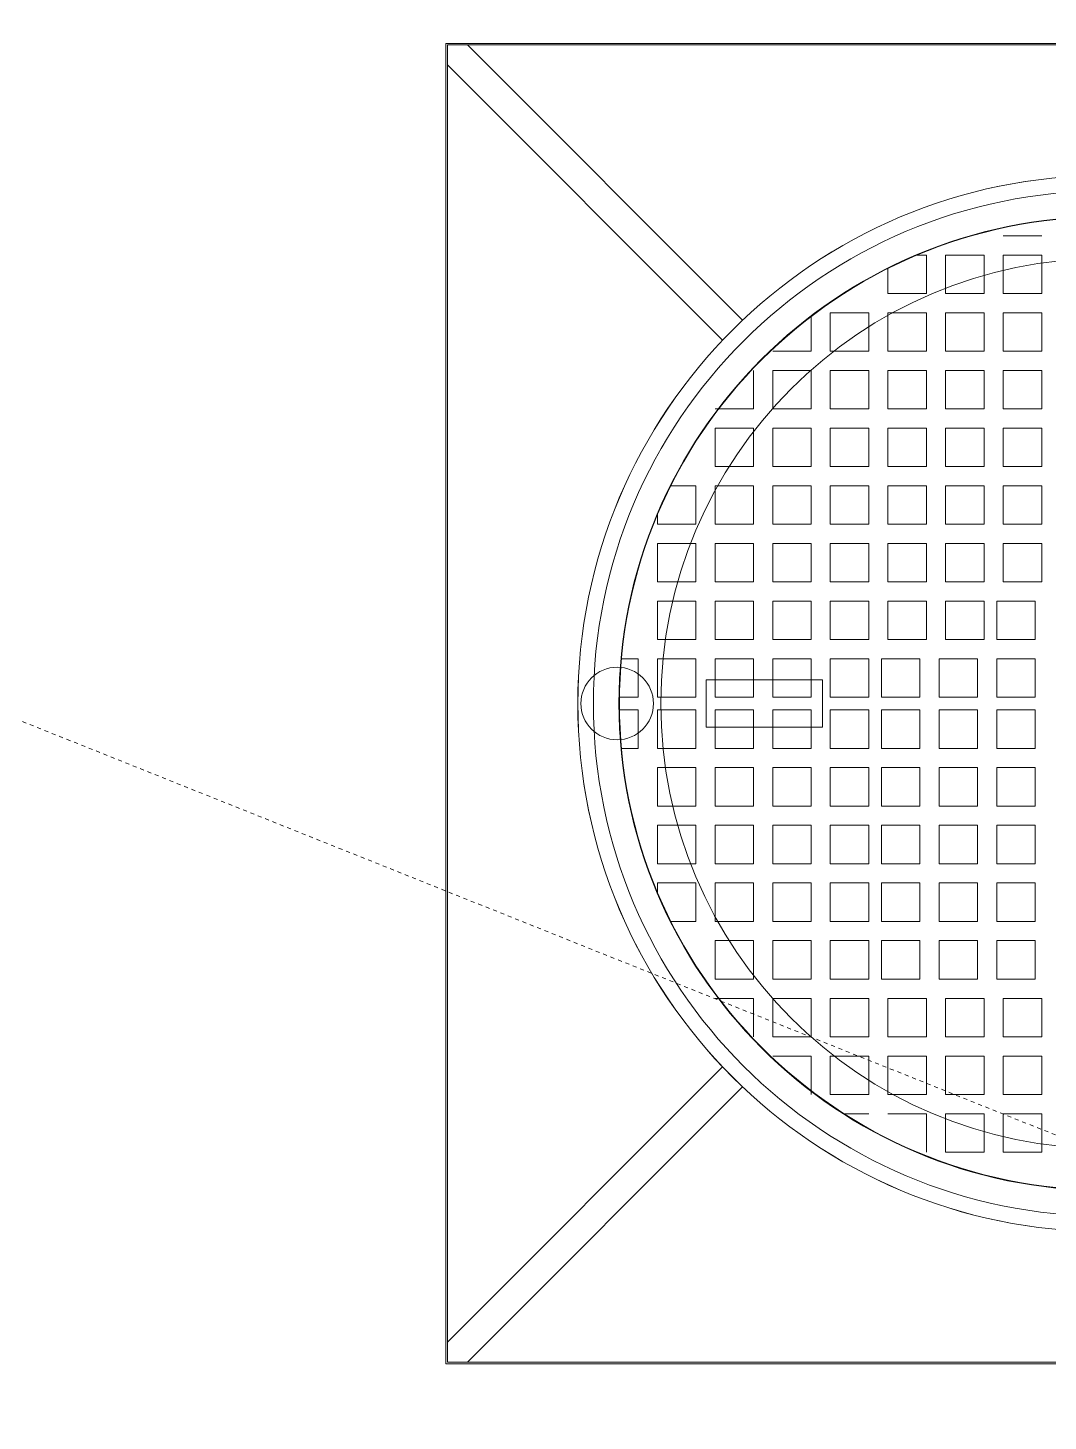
# Model space of a CAD drawing. Header units: millimetres. Extents: x 83532 to 228915, y -7302 to 22802.
# Drawn here: x 121613 to 122386, y 19694 to 20750 of the extents above; entities that cross this region are included whole.
import ezdxf

# ---------------------------------------------------------------- set-up
doc = ezdxf.new("R2010")
doc.units = ezdxf.units.MM
doc.linetypes.add('Dash', pattern=[6, 3, -3])
for name, color, linetype, lineweight in [('C-PRKG', 70, 'Continuous', 18), ('C-PRKG-HDLN', 70, 'Dash', 18), ('G-IMPT', 8, 'Continuous', 18), ('M-EQPM', 50, 'Continuous', 18)]:
    doc.layers.add(name, color=color, linetype=linetype, lineweight=lineweight)

# ---------------------------------------------------------------- blocks, each defined once
blk = doc.blocks.new('BAI XE PCCC - BAI XE PCCC-1477864-TKCS_BỂ XLNT - MẶT BẰNG NẮP BỂ')
at = {"layer": 'C-PRKG-HDLN'}
blk.add_line((15000, -6000), (8063.3, -3225.3), dxfattribs=at)
blk = doc.blocks.new('TKTC_NAP THAM BE XLNT_260130 - TKTC_XREF_260130_NAP THAM BE XLNT_dwg_TTT-HOOD ACCESS - TTT-HOOD ACCESS-1904605-MB BỂ XLNT 2 HẦM 1-3399785-TKCS_BỂ XLNT - MẶT BẰNG NẮP BỂ')
at = {"layer": 'G-IMPT'}
blk.add_line((170, -311), (170, -311), dxfattribs=at)
at = {"layer": 'G-IMPT', "flags": 128}
for points in [[(58.8, 358.9), (88.8, 358.9)], [(88.8, 313.9), (58.8, 313.9), (58.8, 343.9), (88.8, 343.9), (88.8, 313.9), (58.8, 313.9), (58.8, 343.9), (88.8, 343.9), (88.8, 313.9), (58.8, 313.9), (58.8, 343.9), (88.8, 343.9), (88.8, 313.9), (58.8, 313.9), (58.8, 343.9), (88.8, 343.9)], [(133.8, 313.9), (133.8, 343.9), (103.8, 343.9), (103.8, 313.9), (133.8, 313.9), (133.8, 343.9), (103.8, 343.9), (103.8, 313.9), (133.8, 313.9), (103.8, 313.9), (103.8, 343.9), (133.8, 343.9), (133.8, 313.9), (103.8, 313.9), (103.8, 343.9), (133.8, 343.9)], [(156.8, 343.9), (148.8, 343.9), (148.8, 313.9), (178.8, 313.9), (178.8, 333.8), (178.8, 313.9), (148.8, 313.9), (148.8, 343.9), (156.8, 343.9), (148.8, 343.9), (148.8, 313.9), (178.8, 313.9), (178.8, 333.8), (178.8, 313.9), (148.8, 313.9), (148.8, 343.9)], [(88.8, 268.9), (88.8, 298.9), (58.8, 298.9), (58.8, 268.9), (88.8, 268.9), (88.8, 298.9), (58.8, 298.9), (58.8, 268.9), (88.8, 268.9), (58.8, 268.9), (58.8, 298.9), (88.8, 298.9), (88.8, 268.9), (58.8, 268.9), (58.8, 298.9), (88.8, 298.9), (88.8, 268.9), (58.8, 268.9), (58.8, 298.9), (88.8, 298.9)], [(133.8, 268.9), (133.8, 298.9), (103.8, 298.9), (103.8, 268.9), (133.8, 268.9), (133.8, 298.9), (103.8, 298.9), (103.8, 268.9), (133.8, 268.9), (133.8, 298.9), (103.8, 298.9), (103.8, 268.9), (133.8, 268.9), (103.8, 268.9), (103.8, 298.9), (133.8, 298.9), (133.8, 268.9), (103.8, 268.9), (103.8, 298.9), (133.8, 298.9), (133.8, 268.9), (103.8, 268.9), (103.8, 298.9), (133.8, 298.9)], [(178.8, 268.9), (178.8, 298.9), (148.8, 298.9), (148.8, 268.9), (178.8, 268.9), (178.8, 298.9), (148.8, 298.9), (148.8, 268.9), (178.8, 268.9), (178.8, 298.9), (148.8, 298.9), (148.8, 268.9), (178.8, 268.9), (148.8, 268.9), (148.8, 298.9), (178.8, 298.9), (178.8, 268.9), (148.8, 268.9), (148.8, 298.9), (178.8, 298.9), (178.8, 268.9), (148.8, 268.9), (148.8, 298.9), (178.8, 298.9)], [(223.8, 268.9), (223.8, 298.9), (193.8, 298.9), (193.8, 268.9), (223.8, 268.9), (223.8, 298.9), (193.8, 298.9), (193.8, 268.9), (223.8, 268.9), (223.8, 298.9), (193.8, 298.9), (193.8, 268.9), (223.8, 268.9), (193.8, 268.9), (193.8, 298.9), (223.8, 298.9)], [(88.8, 223.9), (58.8, 223.9), (58.8, 253.9), (88.8, 253.9), (88.8, 223.9), (58.8, 223.9), (58.8, 253.9), (88.8, 253.9), (88.8, 223.9), (58.8, 223.9), (58.8, 253.9), (88.8, 253.9)], [(133.8, 223.9), (103.8, 223.9), (103.8, 253.9), (133.8, 253.9), (133.8, 223.9), (103.8, 223.9), (103.8, 253.9), (133.8, 253.9), (133.8, 223.9), (103.8, 223.9), (103.8, 253.9), (133.8, 253.9), (133.8, 223.9), (103.8, 223.9), (103.8, 253.9), (133.8, 253.9)], [(178.8, 223.9), (148.8, 223.9), (148.8, 253.9), (178.8, 253.9), (178.8, 223.9), (148.8, 223.9), (148.8, 253.9), (178.8, 253.9), (178.8, 223.9), (148.8, 223.9), (148.8, 253.9), (178.8, 253.9), (178.8, 223.9), (148.8, 223.9), (148.8, 253.9), (178.8, 253.9)], [(223.8, 223.9), (193.8, 223.9), (193.8, 253.9), (223.8, 253.9), (223.8, 223.9), (193.8, 223.9), (193.8, 253.9), (223.8, 253.9), (223.8, 223.9), (193.8, 223.9), (193.8, 253.9), (223.8, 253.9)], [(268.8, 223.9), (238.8, 223.9), (238.8, 253.9), (268.8, 253.9), (268.8, 223.9), (238.8, 223.9), (238.8, 253.9), (268.8, 253.9)], [(283.8, 253.9), (283.8, 223.9), (313.8, 223.9), (283.8, 223.9), (283.8, 253.9), (283.8, 223.9), (313.8, 223.9), (283.8, 223.9)], [(88.8, 178.9), (58.8, 178.9), (58.8, 208.9), (88.8, 208.9), (88.8, 178.9), (58.8, 178.9), (58.8, 208.9), (88.8, 208.9), (88.8, 178.9), (58.8, 178.9), (58.8, 208.9), (88.8, 208.9), (88.8, 178.9), (58.8, 178.9), (58.8, 208.9), (88.8, 208.9)], [(133.8, 178.9), (133.8, 208.9), (103.8, 208.9), (103.8, 178.9), (133.8, 178.9), (133.8, 208.9), (103.8, 208.9), (103.8, 178.9), (133.8, 178.9), (133.8, 208.9), (103.8, 208.9), (103.8, 178.9), (133.8, 178.9), (133.8, 208.9), (103.8, 208.9), (103.8, 178.9), (133.8, 178.9), (133.8, 208.9), (103.8, 208.9), (103.8, 178.9), (133.8, 178.9), (133.8, 208.9), (103.8, 208.9), (103.8, 178.9), (133.8, 178.9), (103.8, 178.9), (103.8, 208.9), (133.8, 208.9), (133.8, 178.9), (103.8, 178.9), (103.8, 208.9), (133.8, 208.9)], [(178.8, 178.9), (148.8, 178.9), (148.8, 208.9), (178.8, 208.9), (178.8, 178.9), (148.8, 178.9), (148.8, 208.9), (178.8, 208.9), (178.8, 178.9), (148.8, 178.9), (148.8, 208.9), (178.8, 208.9), (178.8, 178.9), (148.8, 178.9), (148.8, 208.9), (178.8, 208.9)], [(223.8, 178.9), (223.8, 208.9), (193.8, 208.9), (193.8, 178.9), (223.8, 178.9), (223.8, 208.9), (193.8, 208.9), (193.8, 178.9), (223.8, 178.9), (223.8, 208.9), (193.8, 208.9), (193.8, 178.9), (223.8, 178.9), (223.8, 208.9), (193.8, 208.9), (193.8, 178.9), (223.8, 178.9), (223.8, 208.9), (193.8, 208.9), (193.8, 178.9), (223.8, 178.9), (223.8, 208.9), (193.8, 208.9), (193.8, 178.9), (223.8, 178.9), (193.8, 178.9), (193.8, 208.9), (223.8, 208.9), (223.8, 178.9), (193.8, 178.9), (193.8, 208.9), (223.8, 208.9)], [(268.8, 178.9), (238.8, 178.9), (238.8, 208.9), (268.8, 208.9), (268.8, 178.9), (238.8, 178.9), (238.8, 208.9), (268.8, 208.9), (268.8, 178.9), (238.8, 178.9), (238.8, 208.9), (268.8, 208.9), (268.8, 178.9), (238.8, 178.9), (238.8, 208.9), (268.8, 208.9)], [(313.8, 178.9), (313.8, 208.9), (283.8, 208.9), (283.8, 178.9), (313.8, 178.9), (313.8, 208.9), (283.8, 208.9), (283.8, 178.9), (313.8, 178.9), (313.8, 208.9), (283.8, 208.9), (283.8, 178.9), (313.8, 178.9), (313.8, 208.9), (283.8, 208.9), (283.8, 178.9), (313.8, 178.9), (313.8, 208.9), (283.8, 208.9), (283.8, 178.9), (313.8, 178.9), (283.8, 178.9), (283.8, 208.9), (313.8, 208.9)], [(88.8, 133.9), (58.8, 133.9), (58.8, 163.9), (88.8, 163.9), (88.8, 133.9), (58.8, 133.9), (58.8, 163.9), (88.8, 163.9)], [(133.8, 133.9), (103.8, 133.9), (103.8, 163.9), (133.8, 163.9), (133.8, 133.9), (103.8, 133.9), (103.8, 163.9), (133.8, 163.9), (133.8, 133.9), (103.8, 133.9), (103.8, 163.9), (133.8, 163.9), (133.8, 133.9), (103.8, 133.9), (103.8, 163.9), (133.8, 163.9), (133.8, 133.9), (103.8, 133.9), (103.8, 163.9), (133.8, 163.9), (133.8, 133.9), (103.8, 133.9), (103.8, 163.9), (133.8, 163.9), (133.8, 133.9), (103.8, 133.9), (103.8, 163.9), (133.8, 163.9), (133.8, 133.9), (103.8, 133.9), (103.8, 163.9), (133.8, 163.9)], [(178.8, 133.9), (148.8, 133.9), (148.8, 163.9), (178.8, 163.9), (178.8, 133.9), (148.8, 133.9), (148.8, 163.9), (178.8, 163.9)], [(223.8, 133.9), (193.8, 133.9), (193.8, 163.9), (223.8, 163.9), (223.8, 133.9), (193.8, 133.9), (193.8, 163.9), (223.8, 163.9), (223.8, 133.9), (193.8, 133.9), (193.8, 163.9), (223.8, 163.9), (223.8, 133.9), (193.8, 133.9), (193.8, 163.9), (223.8, 163.9), (223.8, 133.9), (193.8, 133.9), (193.8, 163.9), (223.8, 163.9), (223.8, 133.9), (193.8, 133.9), (193.8, 163.9), (223.8, 163.9), (223.8, 133.9), (193.8, 133.9), (193.8, 163.9), (223.8, 163.9), (223.8, 133.9), (193.8, 133.9), (193.8, 163.9), (223.8, 163.9)], [(268.8, 133.9), (238.8, 133.9), (238.8, 163.9), (268.8, 163.9), (268.8, 133.9), (238.8, 133.9), (238.8, 163.9), (268.8, 163.9)], [(313.8, 133.9), (313.8, 163.9), (283.8, 163.9), (283.8, 133.9), (313.8, 133.9), (313.8, 163.9), (283.8, 163.9), (283.8, 133.9), (313.8, 133.9), (283.8, 133.9), (283.8, 163.9), (313.8, 163.9), (313.8, 133.9), (283.8, 133.9), (283.8, 163.9), (313.8, 163.9)], [(348.7, 163.9), (328.8, 163.9), (328.8, 133.9), (358.8, 133.9), (358.8, 141.9), (358.8, 133.9), (328.8, 133.9), (328.8, 163.9), (348.7, 163.9), (328.8, 163.9), (328.8, 133.9), (358.8, 133.9), (358.8, 141.9), (358.8, 133.9), (328.8, 133.9), (328.8, 163.9)], [(88.8, 88.9), (58.8, 88.9), (58.8, 118.9), (88.8, 118.9), (88.8, 88.9), (58.8, 88.9), (58.8, 118.9), (88.8, 118.9), (88.8, 88.9), (58.8, 88.9), (58.8, 118.9), (88.8, 118.9)], [(133.8, 88.9), (133.8, 118.9), (103.8, 118.9), (103.8, 88.9), (133.8, 88.9), (133.8, 118.9), (103.8, 118.9), (103.8, 88.9), (133.8, 88.9), (133.8, 118.9), (103.8, 118.9), (103.8, 88.9), (133.8, 88.9), (103.8, 88.9), (103.8, 118.9), (133.8, 118.9)], [(178.8, 88.9), (178.8, 118.9), (148.8, 118.9), (148.8, 88.9), (178.8, 88.9), (178.8, 118.9), (148.8, 118.9), (148.8, 88.9), (178.8, 88.9), (178.8, 118.9), (148.8, 118.9), (148.8, 88.9), (178.8, 88.9), (148.8, 88.9), (148.8, 118.9), (178.8, 118.9)], [(223.8, 88.9), (223.8, 118.9), (193.8, 118.9), (193.8, 88.9), (223.8, 88.9), (223.8, 118.9), (193.8, 118.9), (193.8, 88.9), (223.8, 88.9), (193.8, 88.9), (193.8, 118.9), (223.8, 118.9)], [(268.8, 88.9), (268.8, 118.9), (238.8, 118.9), (238.8, 88.9), (268.8, 88.9), (268.8, 118.9), (238.8, 118.9), (238.8, 88.9), (268.8, 88.9), (268.8, 118.9), (238.8, 118.9), (238.8, 88.9), (268.8, 88.9), (238.8, 88.9), (238.8, 118.9), (268.8, 118.9)], [(313.8, 88.9), (313.8, 118.9), (283.8, 118.9), (283.8, 88.9), (313.8, 88.9), (313.8, 118.9), (283.8, 118.9), (283.8, 88.9), (313.8, 88.9), (313.8, 118.9), (283.8, 118.9), (283.8, 88.9), (313.8, 88.9), (313.8, 118.9), (283.8, 118.9), (283.8, 88.9), (313.8, 88.9), (313.8, 118.9), (283.8, 118.9), (283.8, 88.9), (313.8, 88.9), (283.8, 88.9), (283.8, 118.9), (313.8, 118.9)], [(358.8, 88.9), (358.8, 118.9), (328.8, 118.9), (328.8, 88.9), (358.8, 88.9), (328.8, 88.9), (328.8, 118.9), (358.8, 118.9), (358.8, 88.9), (328.8, 88.9), (328.8, 118.9), (358.8, 118.9), (358.8, 88.9), (328.8, 88.9), (328.8, 118.9), (358.8, 118.9), (358.8, 88.9), (328.8, 88.9), (328.8, 118.9), (358.8, 118.9), (358.8, 88.9), (328.8, 88.9), (328.8, 118.9), (358.8, 118.9)], [(93.8, 43.9), (93.8, 73.9), (63.8, 73.9), (63.8, 43.9), (93.8, 43.9), (93.8, 73.9), (63.8, 73.9), (63.8, 43.9), (93.8, 43.9), (93.8, 73.9), (63.8, 73.9), (63.8, 43.9), (93.8, 43.9), (63.8, 43.9), (63.8, 73.9), (93.8, 73.9)], [(133.8, 43.9), (133.8, 73.9), (103.8, 73.9), (103.8, 43.9), (133.8, 43.9), (133.8, 73.9), (103.8, 73.9), (103.8, 43.9), (133.8, 43.9), (103.8, 43.9), (103.8, 73.9), (133.8, 73.9), (133.8, 43.9), (103.8, 43.9), (103.8, 73.9), (133.8, 73.9)], [(178.8, 43.9), (148.8, 43.9), (148.8, 73.9), (178.8, 73.9), (178.8, 43.9), (148.8, 43.9), (148.8, 73.9), (178.8, 73.9), (178.8, 43.9), (148.8, 43.9), (148.8, 73.9), (178.8, 73.9), (178.8, 43.9), (148.8, 43.9), (148.8, 73.9), (178.8, 73.9)], [(223.8, 43.9), (193.8, 43.9), (193.8, 73.9), (223.8, 73.9), (223.8, 43.9), (193.8, 43.9), (193.8, 73.9), (223.8, 73.9)], [(268.8, 43.9), (238.8, 43.9), (238.8, 73.9), (268.8, 73.9), (268.8, 43.9), (238.8, 43.9), (238.8, 73.9), (268.8, 73.9)], [(313.8, 43.9), (313.8, 73.9), (283.8, 73.9), (283.8, 43.9), (313.8, 43.9), (313.8, 73.9), (283.8, 73.9), (283.8, 43.9), (313.8, 43.9), (283.8, 43.9), (283.8, 73.9), (313.8, 73.9), (313.8, 43.9), (283.8, 43.9), (283.8, 73.9), (313.8, 73.9)], [(358.8, 43.9), (358.8, 73.9), (328.8, 73.9), (328.8, 43.9), (358.8, 43.9), (358.8, 73.9), (328.8, 73.9), (328.8, 43.9), (358.8, 43.9), (358.8, 73.9), (328.8, 73.9), (328.8, 43.9), (358.8, 43.9), (328.8, 43.9), (328.8, 73.9), (358.8, 73.9)], [(93.8, -1.1), (63.8, -1.1), (63.8, 28.9), (93.8, 28.9), (93.8, -1.1), (63.8, -1.1), (63.8, 28.9), (93.8, 28.9)], [(138.8, -1.1), (108.8, -1.1), (108.8, 28.9), (138.8, 28.9), (138.8, -1.1), (108.8, -1.1), (108.8, 28.9), (138.8, 28.9)], [(183.8, -1.1), (153.8, -1.1), (153.8, 28.9), (183.8, 28.9), (183.8, -1.1), (153.8, -1.1), (153.8, 28.9), (183.8, 28.9)], [(223.8, -1.1), (223.8, 28.9), (193.8, 28.9), (193.8, -1.1), (223.8, -1.1), (223.8, 28.9), (193.8, 28.9), (193.8, -1.1), (223.8, -1.1), (193.8, -1.1), (193.8, 28.9), (223.8, 28.9), (223.8, -1.1), (193.8, -1.1), (193.8, 28.9), (223.8, 28.9)], [(268.8, -1.1), (238.8, -1.1), (238.8, 28.9), (268.8, 28.9), (268.8, -1.1), (238.8, -1.1), (238.8, 28.9), (268.8, 28.9), (268.8, -1.1), (238.8, -1.1), (238.8, 28.9), (268.8, 28.9)], [(313.8, -1.1), (283.8, -1.1), (283.8, 28.9), (313.8, 28.9), (313.8, -1.1), (283.8, -1.1), (283.8, 28.9), (313.8, 28.9), (313.8, -1.1), (283.8, -1.1), (283.8, 28.9), (313.8, 28.9), (313.8, -1.1), (283.8, -1.1), (283.8, 28.9), (313.8, 28.9)], [(358.8, -1.1), (328.8, -1.1), (328.8, 28.9), (358.8, 28.9), (358.8, -1.1), (328.8, -1.1), (328.8, 28.9), (358.8, 28.9), (358.8, -1.1), (328.8, -1.1), (328.8, 28.9), (358.8, 28.9), (358.8, -1.1), (328.8, -1.1), (328.8, 28.9), (358.8, 28.9)], [(387.2, 28.9), (373.8, 28.9), (373.8, -1.1), (388.8, -1.1), (373.8, -1.1), (373.8, 28.9), (387.2, 28.9), (373.8, 28.9), (373.8, -1.1), (388.8, -1.1), (373.8, -1.1), (373.8, 28.9)], [(93.8, -41.1), (63.8, -41.1), (63.8, -11.1), (93.8, -11.1), (93.8, -41.1), (63.8, -41.1), (63.8, -11.1), (93.8, -11.1), (93.8, -41.1), (63.8, -41.1), (63.8, -11.1), (93.8, -11.1), (93.8, -41.1), (63.8, -41.1), (63.8, -11.1), (93.8, -11.1), (93.8, -41.1), (63.8, -41.1), (63.8, -11.1), (93.8, -11.1), (93.8, -41.1), (63.8, -41.1), (63.8, -11.1), (93.8, -11.1), (93.8, -41.1), (63.8, -41.1), (63.8, -11.1), (93.8, -11.1), (93.8, -41.1), (63.8, -41.1), (63.8, -11.1), (93.8, -11.1), (93.8, -41.1), (63.8, -41.1), (63.8, -11.1), (93.8, -11.1), (93.8, -41.1), (63.8, -41.1), (63.8, -11.1), (93.8, -11.1), (93.8, -41.1), (63.8, -41.1), (63.8, -11.1), (93.8, -11.1)], [(138.8, -41.1), (108.8, -41.1), (108.8, -11.1), (138.8, -11.1), (138.8, -41.1), (108.8, -41.1), (108.8, -11.1), (138.8, -11.1), (138.8, -41.1), (108.8, -41.1), (108.8, -11.1), (138.8, -11.1), (138.8, -41.1), (108.8, -41.1), (108.8, -11.1), (138.8, -11.1), (138.8, -41.1), (108.8, -41.1), (108.8, -11.1), (138.8, -11.1), (138.8, -41.1), (108.8, -41.1), (108.8, -11.1), (138.8, -11.1), (138.8, -41.1), (108.8, -41.1), (108.8, -11.1), (138.8, -11.1), (138.8, -41.1), (108.8, -41.1), (108.8, -11.1), (138.8, -11.1), (138.8, -41.1), (108.8, -41.1), (108.8, -11.1), (138.8, -11.1), (138.8, -41.1), (108.8, -41.1), (108.8, -11.1), (138.8, -11.1), (138.8, -41.1), (108.8, -41.1), (108.8, -11.1), (138.8, -11.1)], [(183.8, -41.1), (153.8, -41.1), (153.8, -11.1), (183.8, -11.1), (183.8, -41.1), (153.8, -41.1), (153.8, -11.1), (183.8, -11.1), (183.8, -41.1), (153.8, -41.1), (153.8, -11.1), (183.8, -11.1), (183.8, -41.1), (153.8, -41.1), (153.8, -11.1), (183.8, -11.1), (183.8, -41.1), (153.8, -41.1), (153.8, -11.1), (183.8, -11.1), (183.8, -41.1), (153.8, -41.1), (153.8, -11.1), (183.8, -11.1), (183.8, -41.1), (153.8, -41.1), (153.8, -11.1), (183.8, -11.1), (183.8, -41.1), (153.8, -41.1), (153.8, -11.1), (183.8, -11.1), (183.8, -41.1), (153.8, -41.1), (153.8, -11.1), (183.8, -11.1), (183.8, -41.1), (153.8, -41.1), (153.8, -11.1), (183.8, -11.1), (183.8, -41.1), (153.8, -41.1), (153.8, -11.1), (183.8, -11.1)], [(223.8, -41.1), (193.8, -41.1), (193.8, -11.1), (223.8, -11.1)], [(268.8, -41.1), (238.8, -41.1), (238.8, -11.1), (268.8, -11.1), (268.8, -41.1), (238.8, -41.1), (238.8, -11.1), (268.8, -11.1)], [(313.8, -41.1), (313.8, -11.1), (283.8, -11.1), (283.8, -41.1), (313.8, -41.1), (313.8, -11.1), (283.8, -11.1), (283.8, -41.1), (313.8, -41.1), (313.8, -11.1), (283.8, -11.1), (283.8, -41.1), (313.8, -41.1), (283.8, -41.1), (283.8, -11.1), (313.8, -11.1)], [(358.8, -41.1), (358.8, -11.1), (328.8, -11.1), (328.8, -41.1), (358.8, -41.1), (358.8, -11.1), (328.8, -11.1), (328.8, -41.1), (358.8, -41.1), (358.8, -11.1), (328.8, -11.1), (328.8, -41.1), (358.8, -41.1), (328.8, -41.1), (328.8, -11.1), (358.8, -11.1)], [(388.8, -11.1), (373.8, -11.1), (373.8, -41.1), (387.2, -41.1), (373.8, -41.1), (373.8, -11.1), (388.8, -11.1), (373.8, -11.1), (373.8, -41.1), (387.2, -41.1), (373.8, -41.1), (373.8, -11.1)], [(93.8, -86.1), (93.8, -56.1), (63.8, -56.1), (63.8, -86.1), (93.8, -86.1), (93.8, -56.1), (63.8, -56.1), (63.8, -86.1), (93.8, -86.1), (93.8, -56.1), (63.8, -56.1), (63.8, -86.1), (93.8, -86.1), (93.8, -56.1), (63.8, -56.1), (63.8, -86.1), (93.8, -86.1), (63.8, -86.1), (63.8, -56.1), (93.8, -56.1), (93.8, -86.1), (63.8, -86.1), (63.8, -56.1), (93.8, -56.1), (93.8, -86.1), (63.8, -86.1), (63.8, -56.1), (93.8, -56.1), (93.8, -86.1), (63.8, -86.1), (63.8, -56.1), (93.8, -56.1)], [(138.8, -86.1), (138.8, -56.1), (108.8, -56.1), (108.8, -86.1), (138.8, -86.1), (138.8, -56.1), (108.8, -56.1), (108.8, -86.1), (138.8, -86.1), (138.8, -56.1), (108.8, -56.1), (108.8, -86.1), (138.8, -86.1), (138.8, -56.1), (108.8, -56.1), (108.8, -86.1), (138.8, -86.1), (108.8, -86.1), (108.8, -56.1), (138.8, -56.1), (138.8, -86.1), (108.8, -86.1), (108.8, -56.1), (138.8, -56.1), (138.8, -86.1), (108.8, -86.1), (108.8, -56.1), (138.8, -56.1), (138.8, -86.1), (108.8, -86.1), (108.8, -56.1), (138.8, -56.1)], [(183.8, -86.1), (183.8, -56.1), (153.8, -56.1), (153.8, -86.1), (183.8, -86.1), (183.8, -56.1), (153.8, -56.1), (153.8, -86.1), (183.8, -86.1), (183.8, -56.1), (153.8, -56.1), (153.8, -86.1), (183.8, -86.1), (183.8, -56.1), (153.8, -56.1), (153.8, -86.1), (183.8, -86.1), (153.8, -86.1), (153.8, -56.1), (183.8, -56.1), (183.8, -86.1), (153.8, -86.1), (153.8, -56.1), (183.8, -56.1), (183.8, -86.1), (153.8, -86.1), (153.8, -56.1), (183.8, -56.1), (183.8, -86.1), (153.8, -86.1), (153.8, -56.1), (183.8, -56.1)], [(223.8, -86.1), (193.8, -86.1), (193.8, -56.1), (223.8, -56.1), (223.8, -86.1), (193.8, -86.1), (193.8, -56.1), (223.8, -56.1), (223.8, -86.1), (193.8, -86.1), (223.8, -86.1), (193.8, -86.1)], [(268.8, -86.1), (238.8, -86.1), (238.8, -56.1), (268.8, -56.1), (268.8, -86.1), (238.8, -86.1), (238.8, -56.1), (268.8, -56.1), (268.8, -86.1), (238.8, -86.1), (238.8, -56.1), (268.8, -56.1)], [(313.8, -86.1), (313.8, -56.1), (283.8, -56.1), (283.8, -86.1), (313.8, -86.1), (313.8, -56.1), (283.8, -56.1), (283.8, -86.1), (313.8, -86.1), (313.8, -56.1), (283.8, -56.1), (283.8, -86.1), (313.8, -86.1), (313.8, -56.1), (283.8, -56.1), (283.8, -86.1), (313.8, -86.1), (283.8, -86.1), (283.8, -56.1), (313.8, -56.1)], [(358.8, -86.1), (328.8, -86.1), (328.8, -56.1), (358.8, -56.1), (358.8, -86.1), (328.8, -86.1), (328.8, -56.1), (358.8, -56.1), (358.8, -86.1), (328.8, -86.1), (328.8, -56.1), (358.8, -56.1), (358.8, -86.1), (328.8, -86.1), (328.8, -56.1), (358.8, -56.1), (358.8, -86.1), (328.8, -86.1), (328.8, -56.1), (358.8, -56.1), (358.8, -86.1), (328.8, -86.1), (328.8, -56.1), (358.8, -56.1)], [(93.8, -131.1), (63.8, -131.1), (63.8, -101.1), (93.8, -101.1), (93.8, -131.1), (63.8, -131.1), (63.8, -101.1), (93.8, -101.1), (93.8, -131.1), (63.8, -131.1), (63.8, -101.1), (93.8, -101.1), (93.8, -131.1), (63.8, -131.1), (63.8, -101.1), (93.8, -101.1), (93.8, -131.1), (63.8, -131.1), (63.8, -101.1), (93.8, -101.1), (93.8, -131.1), (63.8, -131.1), (63.8, -101.1), (93.8, -101.1), (93.8, -131.1), (63.8, -131.1), (63.8, -101.1), (93.8, -101.1), (93.8, -131.1), (63.8, -131.1), (63.8, -101.1), (93.8, -101.1)], [(138.8, -131.1), (138.8, -101.1), (108.8, -101.1), (108.8, -131.1), (138.8, -131.1), (138.8, -101.1), (108.8, -101.1), (108.8, -131.1), (138.8, -131.1), (138.8, -101.1), (108.8, -101.1), (108.8, -131.1), (138.8, -131.1), (138.8, -101.1), (108.8, -101.1), (108.8, -131.1), (138.8, -131.1), (138.8, -101.1), (108.8, -101.1), (108.8, -131.1), (138.8, -131.1), (138.8, -101.1), (108.8, -101.1), (108.8, -131.1), (138.8, -131.1), (138.8, -101.1), (108.8, -101.1), (108.8, -131.1), (138.8, -131.1), (108.8, -131.1), (108.8, -101.1), (138.8, -101.1)], [(183.8, -131.1), (183.8, -101.1), (153.8, -101.1), (153.8, -131.1), (183.8, -131.1), (183.8, -101.1), (153.8, -101.1), (153.8, -131.1), (183.8, -131.1), (183.8, -101.1), (153.8, -101.1), (153.8, -131.1), (183.8, -131.1), (183.8, -101.1), (153.8, -101.1), (153.8, -131.1), (183.8, -131.1), (183.8, -101.1), (153.8, -101.1), (153.8, -131.1), (183.8, -131.1), (183.8, -101.1), (153.8, -101.1), (153.8, -131.1), (183.8, -131.1), (183.8, -101.1), (153.8, -101.1), (153.8, -131.1), (183.8, -131.1), (153.8, -131.1), (153.8, -101.1), (183.8, -101.1)], [(223.8, -131.1), (193.8, -131.1), (193.8, -101.1), (223.8, -101.1), (223.8, -131.1), (193.8, -131.1), (193.8, -101.1), (223.8, -101.1), (223.8, -131.1), (193.8, -131.1), (193.8, -101.1), (223.8, -101.1), (223.8, -131.1), (193.8, -131.1), (193.8, -101.1), (223.8, -101.1), (223.8, -131.1), (193.8, -131.1), (193.8, -101.1), (223.8, -101.1), (223.8, -131.1), (193.8, -131.1), (193.8, -101.1), (223.8, -101.1), (223.8, -131.1), (193.8, -131.1), (193.8, -101.1), (223.8, -101.1), (223.8, -131.1), (193.8, -131.1), (193.8, -101.1), (223.8, -101.1)], [(268.8, -131.1), (268.8, -101.1), (238.8, -101.1), (238.8, -131.1), (268.8, -131.1), (268.8, -101.1), (238.8, -101.1), (238.8, -131.1), (268.8, -131.1), (268.8, -101.1), (238.8, -101.1), (238.8, -131.1), (268.8, -131.1), (268.8, -101.1), (238.8, -101.1), (238.8, -131.1), (268.8, -131.1), (268.8, -101.1), (238.8, -101.1), (238.8, -131.1), (268.8, -131.1), (268.8, -101.1), (238.8, -101.1), (238.8, -131.1), (268.8, -131.1), (268.8, -101.1), (238.8, -101.1), (238.8, -131.1), (268.8, -131.1), (238.8, -131.1), (238.8, -101.1), (268.8, -101.1)], [(313.8, -131.1), (313.8, -101.1), (283.8, -101.1), (283.8, -131.1), (313.8, -131.1), (283.8, -131.1), (283.8, -101.1), (313.8, -101.1), (313.8, -131.1), (283.8, -131.1), (283.8, -101.1), (313.8, -101.1)], [(358.8, -131.1), (358.8, -101.1), (328.8, -101.1), (328.8, -131.1), (358.8, -131.1), (328.8, -131.1), (328.8, -101.1), (358.8, -101.1), (358.8, -131.1), (328.8, -131.1), (328.8, -101.1), (358.8, -101.1), (358.8, -131.1), (328.8, -131.1), (328.8, -101.1), (358.8, -101.1)], [(93.8, -176.1), (93.8, -146.1), (63.8, -146.1), (63.8, -176.1), (93.8, -176.1), (93.8, -146.1), (63.8, -146.1), (63.8, -176.1), (93.8, -176.1), (93.8, -146.1), (63.8, -146.1), (63.8, -176.1), (93.8, -176.1), (93.8, -146.1), (63.8, -146.1), (63.8, -176.1), (93.8, -176.1), (93.8, -146.1), (63.8, -146.1), (63.8, -176.1), (93.8, -176.1), (93.8, -146.1), (63.8, -146.1), (63.8, -176.1), (93.8, -176.1), (93.8, -146.1), (63.8, -146.1), (63.8, -176.1), (93.8, -176.1), (63.8, -176.1), (63.8, -146.1), (93.8, -146.1), (93.8, -176.1), (63.8, -176.1), (63.8, -146.1), (93.8, -146.1)], [(138.8, -176.1), (108.8, -176.1), (108.8, -146.1), (138.8, -146.1), (138.8, -176.1), (108.8, -176.1), (108.8, -146.1), (138.8, -146.1), (138.8, -176.1), (108.8, -176.1), (108.8, -146.1), (138.8, -146.1), (138.8, -176.1), (108.8, -176.1), (108.8, -146.1), (138.8, -146.1), (138.8, -176.1), (108.8, -176.1), (108.8, -146.1), (138.8, -146.1), (138.8, -176.1), (108.8, -176.1), (108.8, -146.1), (138.8, -146.1), (138.8, -176.1), (108.8, -176.1), (108.8, -146.1), (138.8, -146.1), (138.8, -176.1), (108.8, -176.1), (108.8, -146.1), (138.8, -146.1), (138.8, -176.1), (108.8, -176.1), (108.8, -146.1), (138.8, -146.1)], [(183.8, -176.1), (153.8, -176.1), (153.8, -146.1), (183.8, -146.1), (183.8, -176.1), (153.8, -176.1), (153.8, -146.1), (183.8, -146.1), (183.8, -176.1), (153.8, -176.1), (153.8, -146.1), (183.8, -146.1), (183.8, -176.1), (153.8, -176.1), (153.8, -146.1), (183.8, -146.1), (183.8, -176.1), (153.8, -176.1), (153.8, -146.1), (183.8, -146.1), (183.8, -176.1), (153.8, -176.1), (153.8, -146.1), (183.8, -146.1), (183.8, -176.1), (153.8, -176.1), (153.8, -146.1), (183.8, -146.1), (183.8, -176.1), (153.8, -176.1), (153.8, -146.1), (183.8, -146.1), (183.8, -176.1), (153.8, -176.1), (153.8, -146.1), (183.8, -146.1)], [(223.8, -176.1), (223.8, -146.1), (193.8, -146.1), (193.8, -176.1), (223.8, -176.1), (223.8, -146.1), (193.8, -146.1), (193.8, -176.1), (223.8, -176.1), (193.8, -176.1), (193.8, -146.1), (223.8, -146.1), (223.8, -176.1), (193.8, -176.1), (193.8, -146.1), (223.8, -146.1), (223.8, -176.1), (193.8, -176.1), (193.8, -146.1), (223.8, -146.1), (223.8, -176.1), (193.8, -176.1), (193.8, -146.1), (223.8, -146.1), (223.8, -176.1), (193.8, -176.1), (193.8, -146.1), (223.8, -146.1), (223.8, -176.1), (193.8, -176.1), (193.8, -146.1), (223.8, -146.1), (223.8, -176.1), (193.8, -176.1), (193.8, -146.1), (223.8, -146.1), (223.8, -176.1), (193.8, -176.1), (193.8, -146.1), (223.8, -146.1), (223.8, -176.1), (193.8, -176.1), (193.8, -146.1), (223.8, -146.1), (223.8, -176.1), (193.8, -176.1), (193.8, -146.1), (223.8, -146.1)], [(268.8, -176.1), (238.8, -176.1), (238.8, -146.1), (268.8, -146.1), (268.8, -176.1), (238.8, -176.1), (238.8, -146.1), (268.8, -146.1), (268.8, -176.1), (238.8, -176.1), (238.8, -146.1), (268.8, -146.1), (268.8, -176.1), (238.8, -176.1), (238.8, -146.1), (268.8, -146.1), (268.8, -176.1), (238.8, -176.1), (238.8, -146.1), (268.8, -146.1), (268.8, -176.1), (238.8, -176.1), (238.8, -146.1), (268.8, -146.1), (268.8, -176.1), (238.8, -176.1), (238.8, -146.1), (268.8, -146.1), (268.8, -176.1), (238.8, -176.1), (238.8, -146.1), (268.8, -146.1), (268.8, -176.1), (238.8, -176.1), (238.8, -146.1), (268.8, -146.1), (268.8, -176.1), (238.8, -176.1), (238.8, -146.1), (268.8, -146.1)], [(313.8, -176.1), (283.8, -176.1), (283.8, -146.1), (313.8, -146.1), (313.8, -176.1), (283.8, -176.1), (283.8, -146.1), (313.8, -146.1), (313.8, -176.1), (283.8, -176.1), (283.8, -146.1), (313.8, -146.1), (313.8, -176.1), (283.8, -176.1), (283.8, -146.1), (313.8, -146.1)], [(358.8, -154.1), (358.8, -146.1), (328.8, -146.1), (328.8, -176.1), (348.7, -176.1), (328.8, -176.1), (328.8, -146.1), (358.8, -146.1), (358.8, -154.1), (358.8, -146.1), (328.8, -146.1), (328.8, -176.1), (348.7, -176.1), (328.8, -176.1), (328.8, -146.1), (358.8, -146.1)], [(93.8, -221.1), (63.8, -221.1), (63.8, -191.1), (93.8, -191.1), (93.8, -221.1), (63.8, -221.1), (63.8, -191.1), (93.8, -191.1), (93.8, -221.1), (63.8, -221.1), (63.8, -191.1), (93.8, -191.1), (93.8, -221.1), (63.8, -221.1), (63.8, -191.1), (93.8, -191.1)], [(138.8, -221.1), (108.8, -221.1), (108.8, -191.1), (138.8, -191.1), (138.8, -221.1), (108.8, -221.1), (108.8, -191.1), (138.8, -191.1), (138.8, -221.1), (108.8, -221.1), (108.8, -191.1), (138.8, -191.1), (138.8, -221.1), (108.8, -221.1), (108.8, -191.1), (138.8, -191.1)], [(183.8, -221.1), (153.8, -221.1), (153.8, -191.1), (183.8, -191.1), (183.8, -221.1), (153.8, -221.1), (153.8, -191.1), (183.8, -191.1), (183.8, -221.1), (153.8, -221.1), (153.8, -191.1), (183.8, -191.1), (183.8, -221.1), (153.8, -221.1), (153.8, -191.1), (183.8, -191.1)], [(223.8, -221.1), (223.8, -191.1), (193.8, -191.1), (193.8, -221.1), (223.8, -221.1), (223.8, -191.1), (193.8, -191.1), (193.8, -221.1), (223.8, -221.1), (223.8, -191.1), (193.8, -191.1), (193.8, -221.1), (223.8, -221.1), (223.8, -191.1), (193.8, -191.1), (193.8, -221.1), (223.8, -221.1), (223.8, -191.1), (193.8, -191.1), (193.8, -221.1), (223.8, -221.1), (223.8, -191.1), (193.8, -191.1), (193.8, -221.1), (223.8, -221.1), (223.8, -191.1), (193.8, -191.1), (193.8, -221.1), (223.8, -221.1), (223.8, -191.1), (193.8, -191.1), (193.8, -221.1), (223.8, -221.1), (193.8, -221.1), (193.8, -191.1), (223.8, -191.1), (223.8, -221.1), (193.8, -221.1), (193.8, -191.1), (223.8, -191.1), (223.8, -221.1), (193.8, -221.1), (193.8, -191.1), (223.8, -191.1), (223.8, -221.1), (193.8, -221.1), (193.8, -191.1), (223.8, -191.1), (223.8, -221.1), (193.8, -221.1), (193.8, -191.1), (223.8, -191.1), (223.8, -221.1), (193.8, -221.1), (193.8, -191.1), (223.8, -191.1), (223.8, -221.1), (193.8, -221.1), (193.8, -191.1), (223.8, -191.1), (223.8, -221.1), (193.8, -221.1), (193.8, -191.1), (223.8, -191.1)], [(268.8, -221.1), (238.8, -221.1), (238.8, -191.1), (268.8, -191.1), (268.8, -221.1), (238.8, -221.1), (238.8, -191.1), (268.8, -191.1), (268.8, -221.1), (238.8, -221.1), (238.8, -191.1), (268.8, -191.1), (268.8, -221.1), (238.8, -221.1), (238.8, -191.1), (268.8, -191.1), (268.8, -221.1), (238.8, -221.1), (238.8, -191.1), (268.8, -191.1), (268.8, -221.1), (238.8, -221.1), (238.8, -191.1), (268.8, -191.1), (268.8, -221.1), (238.8, -221.1), (238.8, -191.1), (268.8, -191.1), (268.8, -221.1), (238.8, -221.1), (238.8, -191.1), (268.8, -191.1), (268.8, -221.1), (238.8, -221.1), (238.8, -191.1), (268.8, -191.1), (268.8, -221.1), (238.8, -221.1), (238.8, -191.1), (268.8, -191.1)], [(313.8, -221.1), (313.8, -191.1), (283.8, -191.1), (283.8, -221.1), (313.8, -221.1), (283.8, -221.1), (283.8, -191.1), (313.8, -191.1), (313.8, -221.1), (283.8, -221.1), (283.8, -191.1), (313.8, -191.1), (313.8, -221.1), (283.8, -221.1), (283.8, -191.1), (313.8, -191.1), (313.8, -221.1), (283.8, -221.1), (283.8, -191.1), (313.8, -191.1), (313.8, -221.1), (283.8, -221.1), (283.8, -191.1), (313.8, -191.1)], [(88.8, -266.1), (58.8, -266.1), (58.8, -236.1), (88.8, -236.1), (88.8, -266.1), (58.8, -266.1), (58.8, -236.1), (88.8, -236.1), (88.8, -266.1), (58.8, -266.1), (58.8, -236.1), (88.8, -236.1), (88.8, -266.1), (58.8, -266.1), (58.8, -236.1), (88.8, -236.1), (88.8, -266.1), (58.8, -266.1), (58.8, -236.1), (88.8, -236.1), (88.8, -266.1), (58.8, -266.1), (58.8, -236.1), (88.8, -236.1), (88.8, -266.1), (58.8, -266.1), (58.8, -236.1), (88.8, -236.1), (88.8, -266.1), (58.8, -266.1), (58.8, -236.1), (88.8, -236.1), (88.8, -266.1), (58.8, -266.1), (58.8, -236.1), (88.8, -236.1), (88.8, -266.1), (58.8, -266.1), (58.8, -236.1), (88.8, -236.1), (88.8, -266.1), (58.8, -266.1), (58.8, -236.1), (88.8, -236.1)], [(133.8, -266.1), (133.8, -236.1), (103.8, -236.1), (103.8, -266.1), (133.8, -266.1), (133.8, -236.1), (103.8, -236.1), (103.8, -266.1), (133.8, -266.1), (133.8, -236.1), (103.8, -236.1), (103.8, -266.1), (133.8, -266.1), (133.8, -236.1), (103.8, -236.1), (103.8, -266.1), (133.8, -266.1), (133.8, -236.1), (103.8, -236.1), (103.8, -266.1), (133.8, -266.1), (133.8, -236.1), (103.8, -236.1), (103.8, -266.1), (133.8, -266.1), (133.8, -236.1), (103.8, -236.1), (103.8, -266.1), (133.8, -266.1), (133.8, -236.1), (103.8, -236.1), (103.8, -266.1), (133.8, -266.1), (133.8, -236.1), (103.8, -236.1), (103.8, -266.1), (133.8, -266.1), (133.8, -236.1), (103.8, -236.1), (103.8, -266.1), (133.8, -266.1), (103.8, -266.1), (103.8, -236.1), (133.8, -236.1), (133.8, -266.1), (103.8, -266.1), (103.8, -236.1), (133.8, -236.1)], [(178.8, -266.1), (148.8, -266.1), (148.8, -236.1), (178.8, -236.1), (178.8, -266.1), (148.8, -266.1), (148.8, -236.1), (178.8, -236.1), (178.8, -266.1), (148.8, -266.1), (148.8, -236.1), (178.8, -236.1), (178.8, -266.1), (148.8, -266.1), (148.8, -236.1), (178.8, -236.1), (178.8, -266.1), (148.8, -266.1), (148.8, -236.1), (178.8, -236.1), (178.8, -266.1), (148.8, -266.1), (148.8, -236.1), (178.8, -236.1)], [(223.8, -266.1), (223.8, -236.1), (193.8, -236.1), (193.8, -266.1), (223.8, -266.1), (223.8, -236.1), (193.8, -236.1), (193.8, -266.1), (223.8, -266.1), (193.8, -266.1), (193.8, -236.1), (223.8, -236.1), (223.8, -266.1), (193.8, -266.1), (193.8, -236.1), (223.8, -236.1), (223.8, -266.1), (193.8, -266.1), (193.8, -236.1), (223.8, -236.1), (223.8, -266.1), (193.8, -266.1), (193.8, -236.1), (223.8, -236.1), (223.8, -266.1), (193.8, -266.1), (193.8, -236.1), (223.8, -236.1), (223.8, -266.1), (193.8, -266.1), (193.8, -236.1), (223.8, -236.1), (223.8, -266.1), (193.8, -266.1), (193.8, -236.1), (223.8, -236.1), (223.8, -266.1), (193.8, -266.1), (193.8, -236.1), (223.8, -236.1), (223.8, -266.1), (193.8, -266.1), (193.8, -236.1), (223.8, -236.1), (223.8, -266.1), (193.8, -266.1), (193.8, -236.1), (223.8, -236.1)], [(268.8, -266.1), (238.8, -266.1), (238.8, -236.1), (268.8, -236.1), (268.8, -266.1), (238.8, -266.1), (238.8, -236.1), (268.8, -236.1), (268.8, -266.1), (238.8, -266.1), (238.8, -236.1), (268.8, -236.1), (268.8, -266.1), (238.8, -266.1), (238.8, -236.1), (268.8, -236.1), (268.8, -266.1), (238.8, -266.1), (238.8, -236.1), (268.8, -236.1), (268.8, -266.1), (238.8, -266.1), (238.8, -236.1), (268.8, -236.1), (268.8, -266.1), (238.8, -266.1), (238.8, -236.1), (268.8, -236.1), (268.8, -266.1), (238.8, -266.1), (238.8, -236.1), (268.8, -236.1)], [(313.8, -236.1), (283.8, -236.1), (283.8, -266.1), (283.8, -236.1), (313.8, -236.1), (283.8, -236.1), (283.8, -266.1), (283.8, -236.1)], [(133.8, -311.1), (133.8, -281.1), (103.8, -281.1), (103.8, -311.1), (133.8, -311.1), (133.8, -281.1), (103.8, -281.1), (103.8, -311.1), (133.8, -311.1), (103.8, -311.1), (133.8, -311.1), (103.8, -311.1), (133.8, -311.1), (103.8, -311.1), (103.8, -281.1), (133.8, -281.1), (133.8, -311.1), (103.8, -311.1), (103.8, -281.1), (133.8, -281.1)], [(178.8, -311.1), (178.8, -281.1), (148.8, -281.1), (148.8, -311.1), (178.8, -311.1), (178.8, -281.1), (148.8, -281.1), (148.8, -311.1), (178.8, -311.1), (178.8, -281.1), (148.8, -281.1), (148.8, -311.1), (178.8, -311.1), (178.8, -281.1), (148.8, -281.1), (148.8, -311.1), (178.8, -311.1), (148.8, -311.1), (178.8, -311.1), (148.8, -311.1)], [(223.8, -311.1), (193.8, -311.1), (193.8, -281.1), (223.8, -281.1), (223.8, -311.1), (193.8, -311.1), (193.8, -281.1), (223.8, -281.1), (223.8, -311.1), (193.8, -311.1), (193.8, -281.1), (223.8, -281.1), (223.8, -311.1), (193.8, -311.1), (193.8, -281.1), (223.8, -281.1), (223.8, -311.1), (193.8, -311.1), (193.8, -281.1), (223.8, -281.1), (223.8, -311.1), (193.8, -311.1), (193.8, -281.1), (223.8, -281.1), (223.8, -311.1), (193.8, -311.1), (193.8, -281.1), (223.8, -281.1), (223.8, -311.1), (193.8, -311.1), (193.8, -281.1), (223.8, -281.1), (223.8, -311.1), (193.8, -311.1), (193.8, -281.1), (223.8, -281.1), (223.8, -311.1), (193.8, -311.1), (193.8, -281.1), (223.8, -281.1), (223.8, -311.1), (193.8, -311.1), (193.8, -281.1), (223.8, -281.1), (223.8, -311.1), (193.8, -311.1), (193.8, -281.1), (223.8, -281.1)], [(268.8, -281.1), (238.8, -281.1), (238.8, -311.1), (238.8, -281.1), (268.8, -281.1), (238.8, -281.1), (238.8, -311.1), (238.8, -281.1)], [(88.8, -356.1), (88.8, -326.1), (58.8, -326.1), (58.8, -356.1), (88.8, -356.1), (58.8, -356.1), (58.8, -326.1), (88.8, -326.1), (88.8, -356.1), (58.8, -356.1), (58.8, -326.1), (88.8, -326.1), (88.8, -356.1), (58.8, -356.1), (58.8, -326.1), (88.8, -326.1)], [(133.8, -356.1), (133.8, -326.1), (103.8, -326.1), (103.8, -356.1), (133.8, -356.1), (103.8, -356.1), (103.8, -326.1), (133.8, -326.1), (133.8, -356.1), (103.8, -356.1), (103.8, -326.1), (133.8, -326.1), (133.8, -356.1), (103.8, -356.1), (103.8, -326.1), (133.8, -326.1)], [(178.8, -326.1), (148.8, -326.1), (148.8, -356.1), (148.8, -326.1), (178.8, -326.1), (148.8, -326.1), (148.8, -356.1), (148.8, -326.1)], [(213.7, -326.1), (193.8, -326.1)]]:
    blk.add_lwpolyline(points, close=True, dxfattribs=at)
for points in [[(268.8, 268.9), (238.8, 268.9), (238.8, 296.4)], [(88.8, -311.1), (88.8, -281.1), (58.8, -281.1), (58.8, -311.1), (88.8, -311.1), (88.8, -281.1), (58.8, -281.1), (58.8, -311.1), (88.8, -311.1), (88.8, -281.1), (58.8, -281.1), (58.8, -311.1), (88.8, -311.1), (58.8, -311.1), (88.8, -311.1), (58.8, -311.1)]]:
    blk.add_lwpolyline(points, dxfattribs=at)
at = {"layer": 'G-IMPT'}
for radius in [412.1, 400, 380]:
    blk.add_circle((8.8, -6.1), radius, dxfattribs=at)
blk = doc.blocks.new('TKTC_NAP THAM BE XLNT_260130 - TKTC_XREF_260130_NAP THAM BE XLNT_dwg_NAP THAM-3399787-TKCS_BỂ XLNT - MẶT BẰNG NẮP BỂ')
at = {"layer": 'G-IMPT'}
for p, q in [((585367.8, -154748.9), (585576.3, -154540.3)), ((585591.4, -154555.4), (585382.9, -154764)), ((585591.4, -155522.9), (585382.9, -155314.4)), ((585367.8, -155329.5), (585576.3, -155538))]:
    blk.add_line(p, q, dxfattribs=at)
at = {"layer": 'G-IMPT', "flags": 128}
for points in [[(584592.6, -155539.2), (585592.6, -155539.2), (585592.6, -154539.2), (584592.6, -154539.2)], [(585591.4, -154540.3), (584593.7, -154540.3), (584593.7, -155538), (585591.4, -155538)], [(585307.2, -155021.2), (585395.4, -155021.2), (585395.4, -155057.1), (585307.2, -155057.1)]]:
    blk.add_lwpolyline(points, close=True, dxfattribs=at)
at = {"layer": 'G-IMPT'}
for centre, radius in [((585092.6, -155039.2), 400), ((585092.6, -155039.2), 368.5), ((585092.6, -155039.2), 337.1), ((585462.8, -155039.2), 27.5)]:
    blk.add_circle(centre, radius, dxfattribs=at)
at = {"xscale": 0.9707134767847465, "yscale": 0.9707134767847465, "zscale": 0.9707134767847465}
blk.add_blockref('TKTC_NAP THAM BE XLNT_260130 - TKTC_XREF_260130_NAP THAM BE XLNT_dwg_TTT-HOOD ACCESS - TTT-HOOD ACCESS-1904605-MB BỂ XLNT 2 HẦM 1-3399785-TKCS_BỂ XLNT - MẶT BẰNG NẮP BỂ', (585084, -155033.3), dxfattribs=at)
blk = doc.blocks.new('TKTC_NAP THAM BE XLNT_260130 - TKTC_XREF_260130_NAP THAM BE XLNT_dwg-3399784-TKCS_BỂ XLNT - MẶT BẰNG NẮP BỂ')
at = {"extrusion": (0, 0, -1), "zscale": -1}
blk.add_blockref('TKTC_NAP THAM BE XLNT_260130 - TKTC_XREF_260130_NAP THAM BE XLNT_dwg_NAP THAM-3399787-TKCS_BỂ XLNT - MẶT BẰNG NẮP BỂ', (-679571.1, 174428.3), dxfattribs=at)
blk = doc.blocks.new('TKTC_NAP THAM BE XLNT_260130 - NẮP THĂM BỂ XLNT-2335565-TKCS_BỂ XLNT - MẶT BẰNG NẮP BỂ')
blk.add_blockref('TKTC_NAP THAM BE XLNT_260130 - TKTC_XREF_260130_NAP THAM BE XLNT_dwg-3399784-TKCS_BỂ XLNT - MẶT BẰNG NẮP BỂ', (-83427.6, -14087.9))

msp = doc.modelspace()

# ---------------------------------------------------------------- block references
at = {"layer": 'C-PRKG', "rotation": 180}
msp.add_blockref('BAI XE PCCC - BAI XE PCCC-1477864-TKCS_BỂ XLNT - MẶT BẰNG NẮP BỂ', (134948.8, 14888.2), dxfattribs=at)
at = {"layer": 'M-EQPM'}
msp.add_blockref('TKTC_NAP THAM BE XLNT_260130 - NẮP THĂM BỂ XLNT-2335565-TKCS_BỂ XLNT - MẶT BẰNG NẮP BỂ', (111378.8, 14936.6), dxfattribs=at)

doc.saveas('drawing.dxf')
